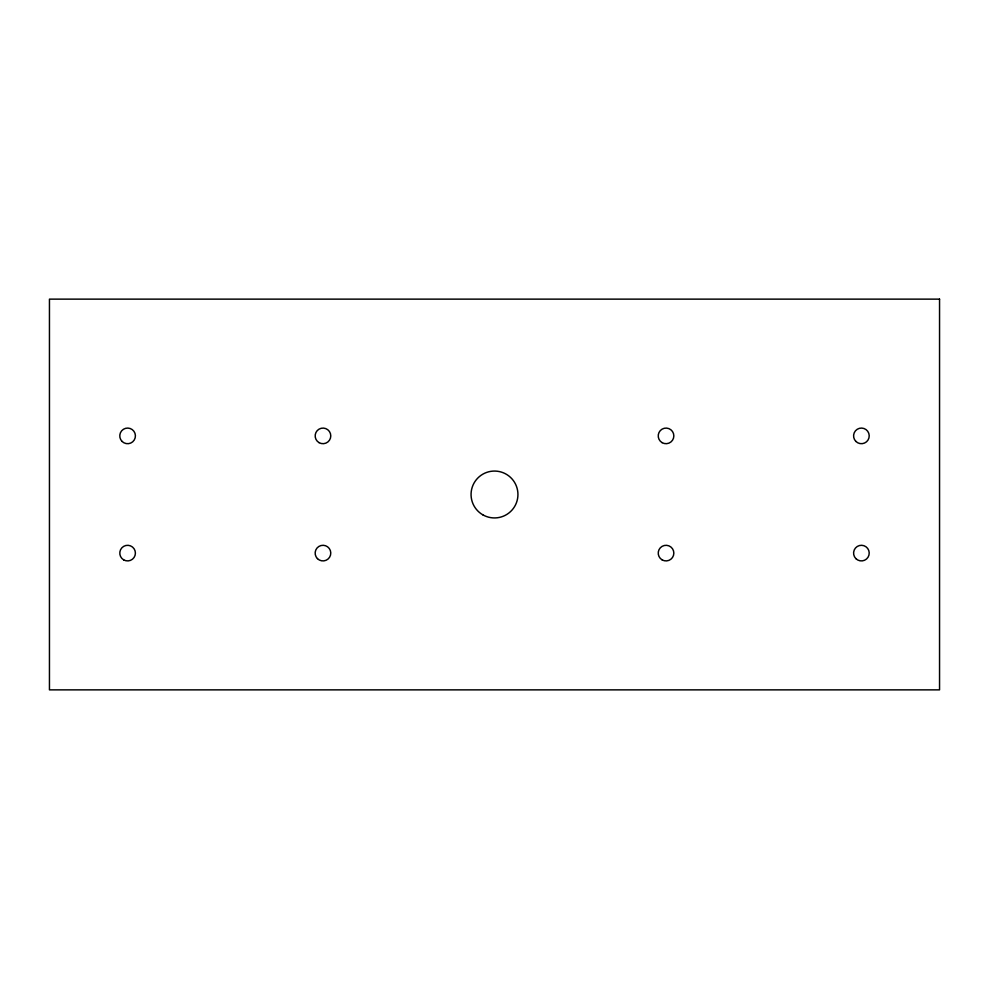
<?xml version="1.0" encoding="UTF-8"?>
<svg xmlns="http://www.w3.org/2000/svg" width="989" height="989" viewBox="0 0 989 989"><rect width="100%" height="100%" fill="white"/><g stroke="black" fill="none" stroke-linecap="round" stroke-linejoin="round"><path stroke-width="1.48" d="M939.55 299.135L49.45 299.135L49.45 689.865L939.55 689.865L939.55 299.135M855.881 558.637A7.813 7.813 0 0 0 868.948 555.138A7.813 7.813 0 0 0 859.379 545.557A7.813 7.813 0 0 0 855.881 558.637M317.444 558.637A7.813 7.813 0 0 0 330.511 555.138A7.813 7.813 0 0 0 320.943 545.557A7.813 7.813 0 0 0 317.444 558.637M123.687 559.873A7.813 7.813 0 0 0 135.406 553.111A7.813 7.813 0 0 0 123.687 546.348A7.813 7.813 0 0 0 123.687 559.873M855.881 441.415A7.813 7.813 0 0 0 868.948 437.917A7.813 7.813 0 0 0 859.379 428.336A7.813 7.813 0 0 0 855.881 441.415M662.123 442.652A7.813 7.813 0 0 0 673.843 435.889A7.813 7.813 0 0 0 662.123 429.127A7.813 7.813 0 0 0 662.123 442.652M319.064 442.652A7.813 7.813 0 0 0 330.783 435.889A7.813 7.813 0 0 0 319.064 429.127A7.813 7.813 0 0 0 319.064 442.652M122.067 441.415A7.813 7.813 0 0 0 135.147 437.917A7.813 7.813 0 0 0 125.578 428.336A7.813 7.813 0 0 0 122.067 441.415M482.78 514.799A23.439 23.439 0 0 0 517.939 494.5A23.439 23.439 0 0 0 482.78 474.201A23.439 23.439 0 0 0 482.78 514.799M662.123 559.873A7.813 7.813 0 0 0 673.843 553.111A7.813 7.813 0 0 0 662.123 546.348A7.813 7.813 0 0 0 662.123 559.873"/></g></svg>
